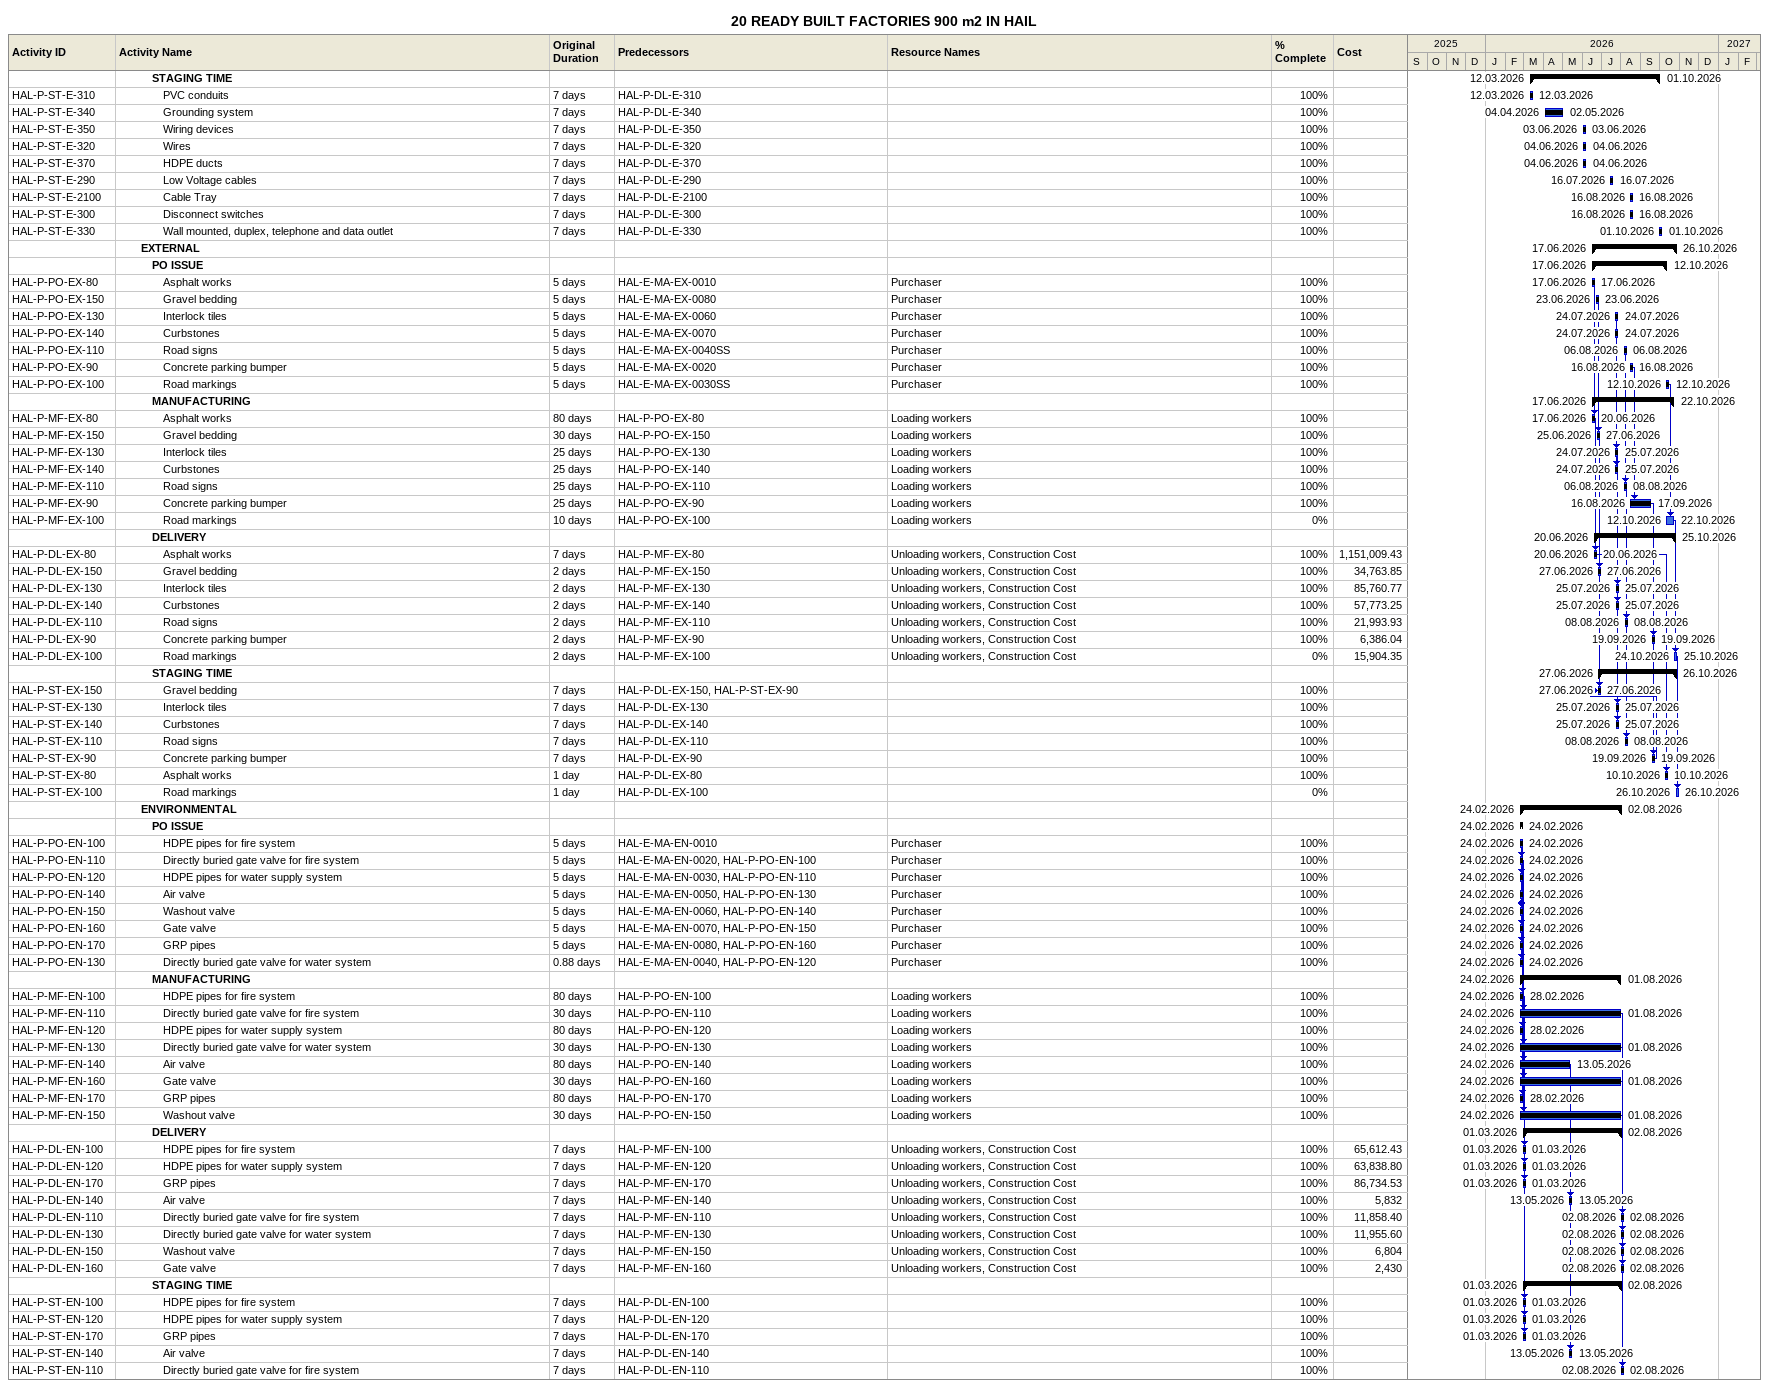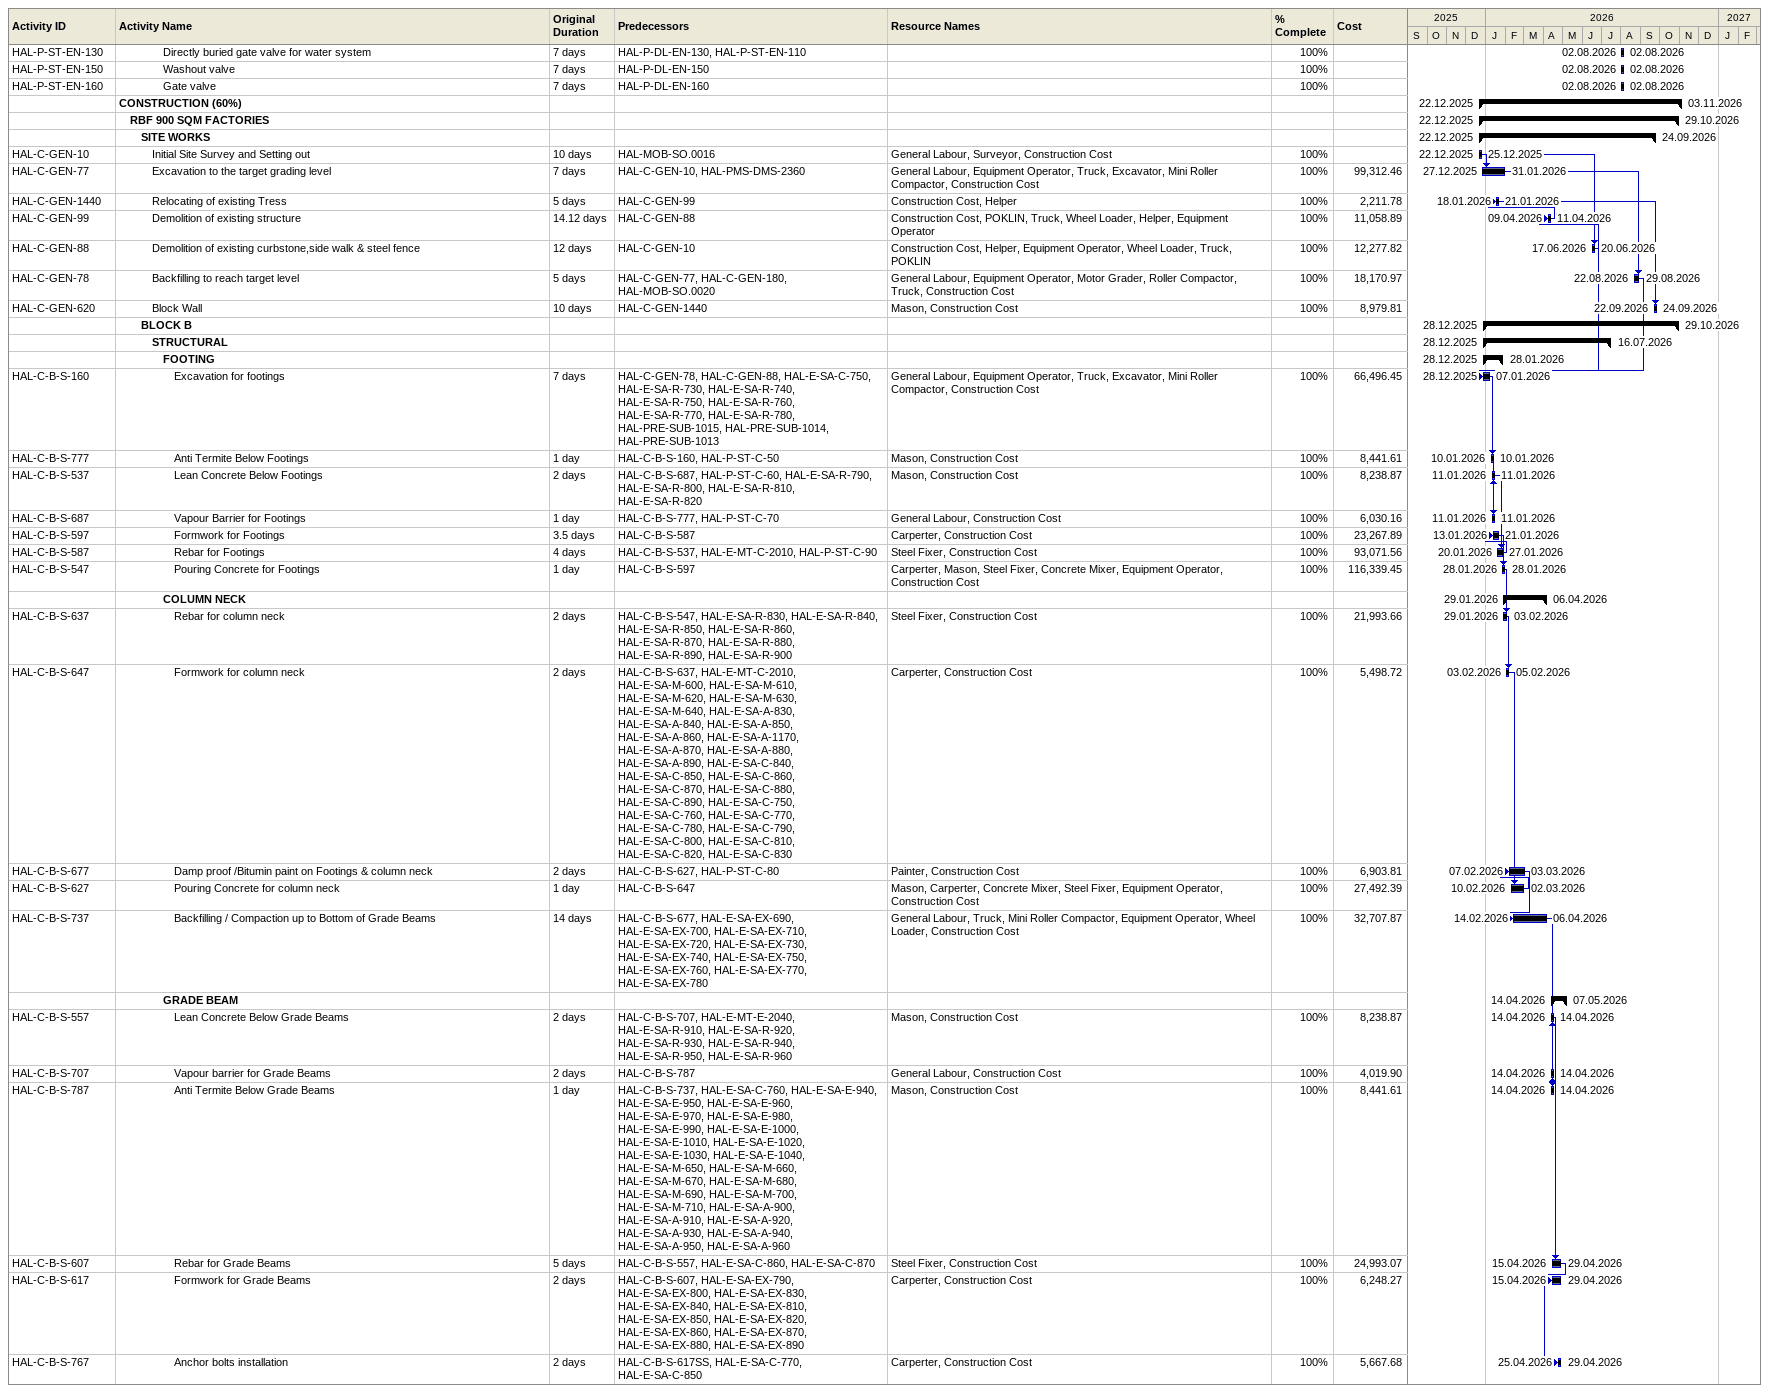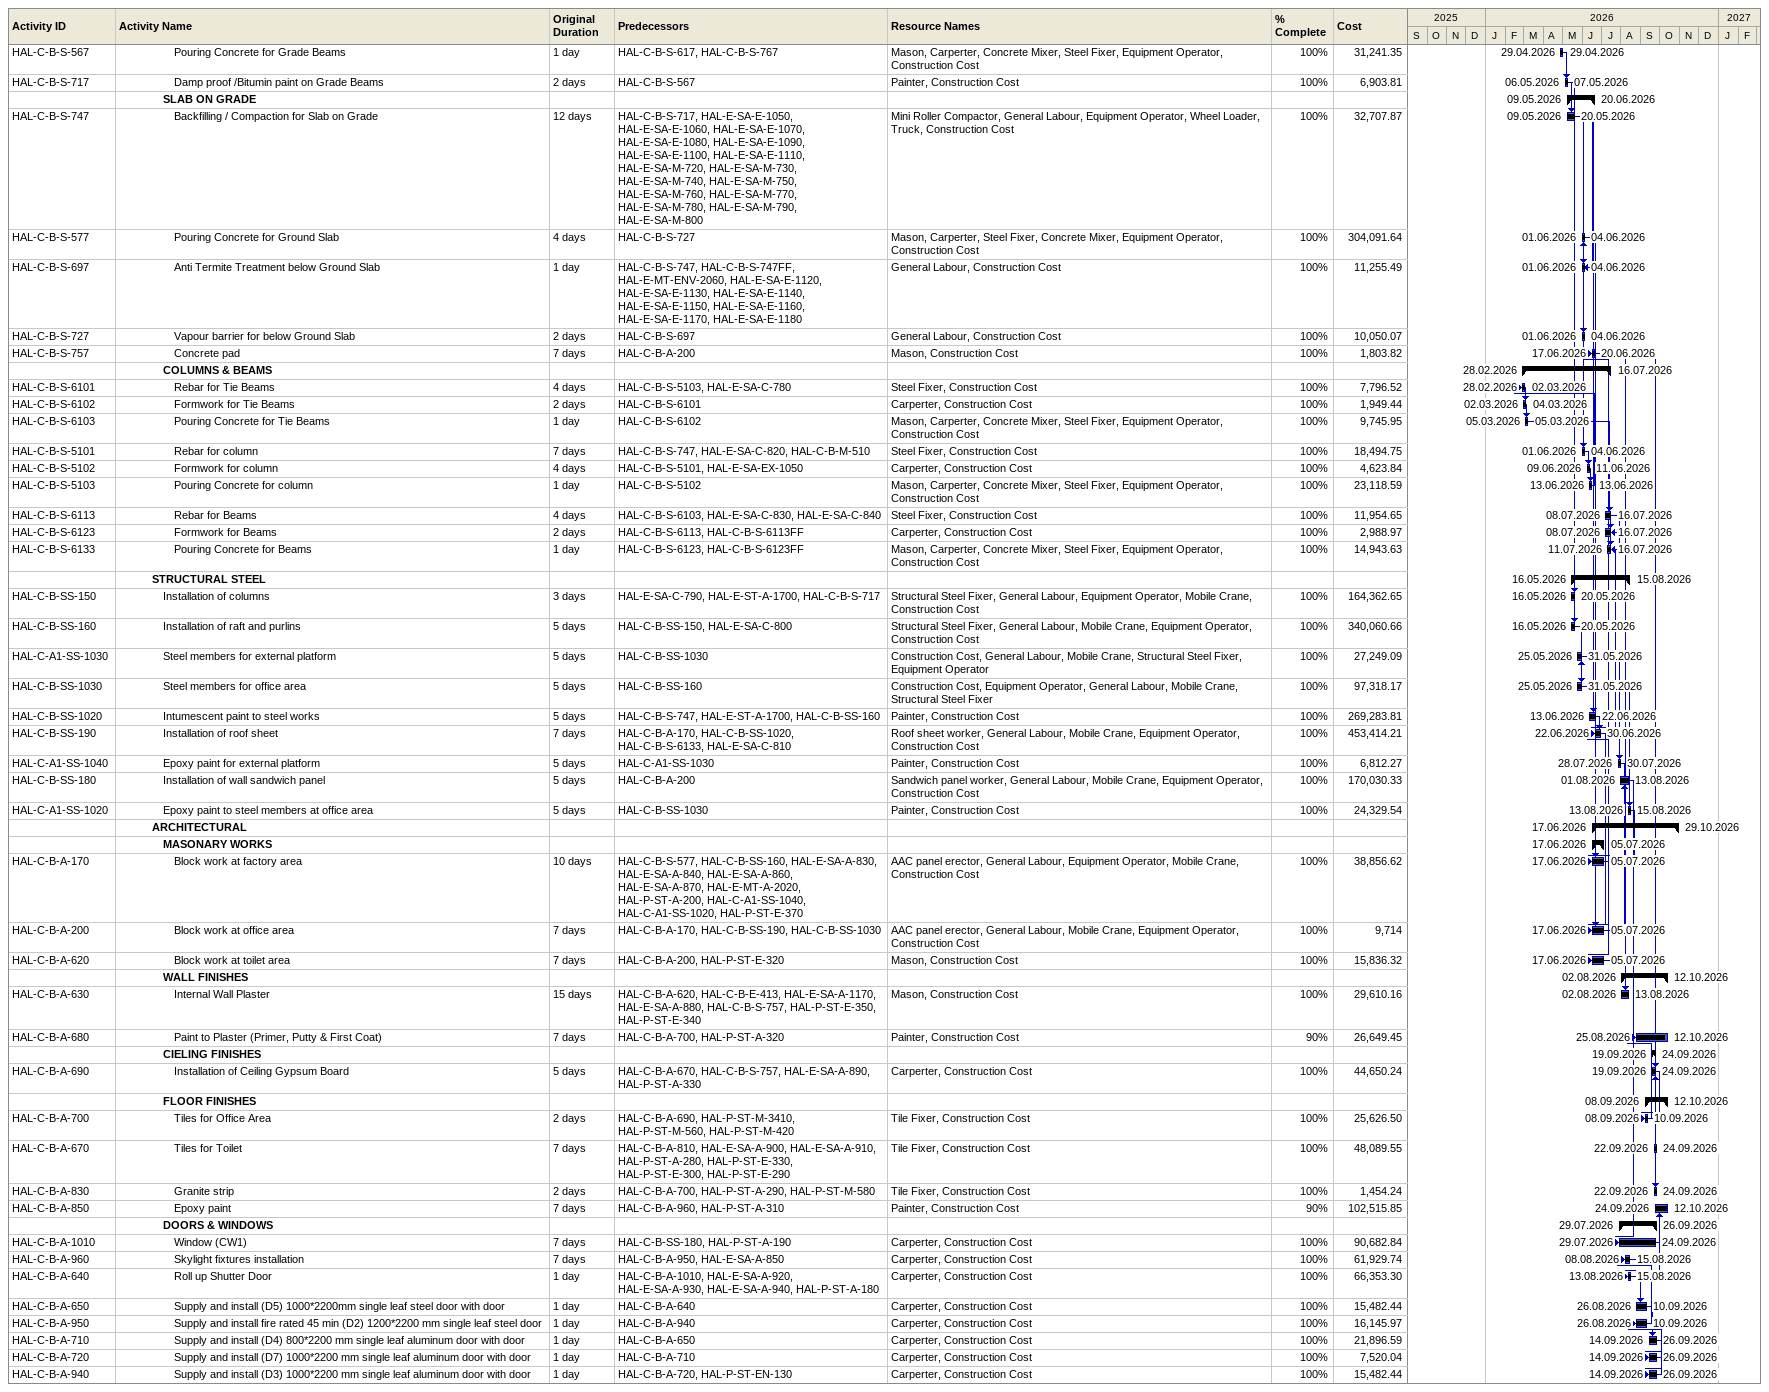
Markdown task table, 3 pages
20 READY BUILT FACTORIES 900 m2 IN HAIL

| ID | Level | Task | Original duration | Start | Finish | Predecessors | Resources | % complete | Cost |
|---|---|---|---|---|---|---|---|---|---|
|  | 4 | **STAGING TIME** |  | 2026-03-12 | 2026-10-01 |  |  |  |  |
| HAL-P-ST-E-310 | 5 | PVC conduits | 7d | 2026-03-12 | 2026-03-12 | HAL-P-DL-E-310 |  | 100 |  |
| HAL-P-ST-E-340 | 5 | Grounding system | 7d | 2026-04-04 | 2026-05-02 | HAL-P-DL-E-340 |  | 100 |  |
| HAL-P-ST-E-350 | 5 | Wiring devices | 7d | 2026-06-03 | 2026-06-03 | HAL-P-DL-E-350 |  | 100 |  |
| HAL-P-ST-E-320 | 5 | Wires | 7d | 2026-06-04 | 2026-06-04 | HAL-P-DL-E-320 |  | 100 |  |
| HAL-P-ST-E-370 | 5 | HDPE ducts | 7d | 2026-06-04 | 2026-06-04 | HAL-P-DL-E-370 |  | 100 |  |
| HAL-P-ST-E-290 | 5 | Low Voltage cables | 7d | 2026-07-16 | 2026-07-16 | HAL-P-DL-E-290 |  | 100 |  |
| HAL-P-ST-E-2100 | 5 | Cable Tray | 7d | 2026-08-16 | 2026-08-16 | HAL-P-DL-E-2100 |  | 100 |  |
| HAL-P-ST-E-300 | 5 | Disconnect switches | 7d | 2026-08-16 | 2026-08-16 | HAL-P-DL-E-300 |  | 100 |  |
| HAL-P-ST-E-330 | 5 | Wall mounted, duplex, telephone and data outlet | 7d | 2026-10-01 | 2026-10-01 | HAL-P-DL-E-330 |  | 100 |  |
|  | 3 | **EXTERNAL** |  | 2026-06-17 | 2026-10-26 |  |  |  |  |
|  | 4 | **PO ISSUE** |  | 2026-06-17 | 2026-10-12 |  |  |  |  |
| HAL-P-PO-EX-80 | 5 | Asphalt works | 5d | 2026-06-17 | 2026-06-17 | HAL-E-MA-EX-0010 | Purchaser | 100 |  |
| HAL-P-PO-EX-150 | 5 | Gravel bedding | 5d | 2026-06-23 | 2026-06-23 | HAL-E-MA-EX-0080 | Purchaser | 100 |  |
| HAL-P-PO-EX-130 | 5 | Interlock tiles | 5d | 2026-07-24 | 2026-07-24 | HAL-E-MA-EX-0060 | Purchaser | 100 |  |
| HAL-P-PO-EX-140 | 5 | Curbstones | 5d | 2026-07-24 | 2026-07-24 | HAL-E-MA-EX-0070 | Purchaser | 100 |  |
| HAL-P-PO-EX-110 | 5 | Road signs | 5d | 2026-08-06 | 2026-08-06 | HAL-E-MA-EX-0040SS | Purchaser | 100 |  |
| HAL-P-PO-EX-90 | 5 | Concrete parking bumper | 5d | 2026-08-16 | 2026-08-16 | HAL-E-MA-EX-0020 | Purchaser | 100 |  |
| HAL-P-PO-EX-100 | 5 | Road markings | 5d | 2026-10-12 | 2026-10-12 | HAL-E-MA-EX-0030SS | Purchaser | 100 |  |
|  | 4 | **MANUFACTURING** |  | 2026-06-17 | 2026-10-22 |  |  |  |  |
| HAL-P-MF-EX-80 | 5 | Asphalt works | 80d | 2026-06-17 | 2026-06-20 | HAL-P-PO-EX-80 | Loading workers | 100 |  |
| HAL-P-MF-EX-150 | 5 | Gravel bedding | 30d | 2026-06-25 | 2026-06-27 | HAL-P-PO-EX-150 | Loading workers | 100 |  |
| HAL-P-MF-EX-130 | 5 | Interlock tiles | 25d | 2026-07-24 | 2026-07-25 | HAL-P-PO-EX-130 | Loading workers | 100 |  |
| HAL-P-MF-EX-140 | 5 | Curbstones | 25d | 2026-07-24 | 2026-07-25 | HAL-P-PO-EX-140 | Loading workers | 100 |  |
| HAL-P-MF-EX-110 | 5 | Road signs | 25d | 2026-08-06 | 2026-08-08 | HAL-P-PO-EX-110 | Loading workers | 100 |  |
| HAL-P-MF-EX-90 | 5 | Concrete parking bumper | 25d | 2026-08-16 | 2026-09-17 | HAL-P-PO-EX-90 | Loading workers | 100 |  |
| HAL-P-MF-EX-100 | 5 | Road markings | 10d | 2026-10-12 | 2026-10-22 | HAL-P-PO-EX-100 | Loading workers | 0 |  |
|  | 4 | **DELIVERY** |  | 2026-06-20 | 2026-10-25 |  |  |  |  |
| HAL-P-DL-EX-80 | 5 | Asphalt works | 7d | 2026-06-20 | 2026-06-20 | HAL-P-MF-EX-80 | Unloading workers, Construction Cost | 100 | 1151009.43 |
| HAL-P-DL-EX-150 | 5 | Gravel bedding | 2d | 2026-06-27 | 2026-06-27 | HAL-P-MF-EX-150 | Unloading workers, Construction Cost | 100 | 34763.85 |
| HAL-P-DL-EX-130 | 5 | Interlock tiles | 2d | 2026-07-25 | 2026-07-25 | HAL-P-MF-EX-130 | Unloading workers, Construction Cost | 100 | 85760.77 |
| HAL-P-DL-EX-140 | 5 | Curbstones | 2d | 2026-07-25 | 2026-07-25 | HAL-P-MF-EX-140 | Unloading workers, Construction Cost | 100 | 57773.25 |
| HAL-P-DL-EX-110 | 5 | Road signs | 2d | 2026-08-08 | 2026-08-08 | HAL-P-MF-EX-110 | Unloading workers, Construction Cost | 100 | 21993.93 |
| HAL-P-DL-EX-90 | 5 | Concrete parking bumper | 2d | 2026-09-19 | 2026-09-19 | HAL-P-MF-EX-90 | Unloading workers, Construction Cost | 100 | 6386.04 |
| HAL-P-DL-EX-100 | 5 | Road markings | 2d | 2026-10-24 | 2026-10-25 | HAL-P-MF-EX-100 | Unloading workers, Construction Cost | 0 | 15904.35 |
|  | 4 | **STAGING TIME** |  | 2026-06-27 | 2026-10-26 |  |  |  |  |
| HAL-P-ST-EX-150 | 5 | Gravel bedding | 7d | 2026-06-27 | 2026-06-27 | HAL-P-DL-EX-150, HAL-P-ST-EX-90 |  | 100 |  |
| HAL-P-ST-EX-130 | 5 | Interlock tiles | 7d | 2026-07-25 | 2026-07-25 | HAL-P-DL-EX-130 |  | 100 |  |
| HAL-P-ST-EX-140 | 5 | Curbstones | 7d | 2026-07-25 | 2026-07-25 | HAL-P-DL-EX-140 |  | 100 |  |
| HAL-P-ST-EX-110 | 5 | Road signs | 7d | 2026-08-08 | 2026-08-08 | HAL-P-DL-EX-110 |  | 100 |  |
| HAL-P-ST-EX-90 | 5 | Concrete parking bumper | 7d | 2026-09-19 | 2026-09-19 | HAL-P-DL-EX-90 |  | 100 |  |
| HAL-P-ST-EX-80 | 5 | Asphalt works | 1d | 2026-10-10 | 2026-10-10 | HAL-P-DL-EX-80 |  | 100 |  |
| HAL-P-ST-EX-100 | 5 | Road markings | 1d | 2026-10-26 | 2026-10-26 | HAL-P-DL-EX-100 |  | 0 |  |
|  | 3 | **ENVIRONMENTAL** |  | 2026-02-24 | 2026-08-02 |  |  |  |  |
|  | 4 | **PO ISSUE** |  | 2026-02-24 | 2026-02-24 |  |  |  |  |
| HAL-P-PO-EN-100 | 5 | HDPE pipes for fire system | 5d | 2026-02-24 | 2026-02-24 | HAL-E-MA-EN-0010 | Purchaser | 100 |  |
| HAL-P-PO-EN-110 | 5 | Directly buried gate valve for fire system | 5d | 2026-02-24 | 2026-02-24 | HAL-E-MA-EN-0020, HAL-P-PO-EN-100 | Purchaser | 100 |  |
| HAL-P-PO-EN-120 | 5 | HDPE pipes for water supply system | 5d | 2026-02-24 | 2026-02-24 | HAL-E-MA-EN-0030, HAL-P-PO-EN-110 | Purchaser | 100 |  |
| HAL-P-PO-EN-140 | 5 | Air valve | 5d | 2026-02-24 | 2026-02-24 | HAL-E-MA-EN-0050, HAL-P-PO-EN-130 | Purchaser | 100 |  |
| HAL-P-PO-EN-150 | 5 | Washout valve | 5d | 2026-02-24 | 2026-02-24 | HAL-E-MA-EN-0060, HAL-P-PO-EN-140 | Purchaser | 100 |  |
| HAL-P-PO-EN-160 | 5 | Gate valve | 5d | 2026-02-24 | 2026-02-24 | HAL-E-MA-EN-0070, HAL-P-PO-EN-150 | Purchaser | 100 |  |
| HAL-P-PO-EN-170 | 5 | GRP pipes | 5d | 2026-02-24 | 2026-02-24 | HAL-E-MA-EN-0080, HAL-P-PO-EN-160 | Purchaser | 100 |  |
| HAL-P-PO-EN-130 | 5 | Directly buried gate valve for water system | 0.88d | 2026-02-24 | 2026-02-24 | HAL-E-MA-EN-0040, HAL-P-PO-EN-120 | Purchaser | 100 |  |
|  | 4 | **MANUFACTURING** |  | 2026-02-24 | 2026-08-01 |  |  |  |  |
| HAL-P-MF-EN-100 | 5 | HDPE pipes for fire system | 80d | 2026-02-24 | 2026-02-28 | HAL-P-PO-EN-100 | Loading workers | 100 |  |
| HAL-P-MF-EN-110 | 5 | Directly buried gate valve for fire system | 30d | 2026-02-24 | 2026-08-01 | HAL-P-PO-EN-110 | Loading workers | 100 |  |
| HAL-P-MF-EN-120 | 5 | HDPE pipes for water supply system | 80d | 2026-02-24 | 2026-02-28 | HAL-P-PO-EN-120 | Loading workers | 100 |  |
| HAL-P-MF-EN-130 | 5 | Directly buried gate valve for water system | 30d | 2026-02-24 | 2026-08-01 | HAL-P-PO-EN-130 | Loading workers | 100 |  |
| HAL-P-MF-EN-140 | 5 | Air valve | 80d | 2026-02-24 | 2026-05-13 | HAL-P-PO-EN-140 | Loading workers | 100 |  |
| HAL-P-MF-EN-160 | 5 | Gate valve | 30d | 2026-02-24 | 2026-08-01 | HAL-P-PO-EN-160 | Loading workers | 100 |  |
| HAL-P-MF-EN-170 | 5 | GRP pipes | 80d | 2026-02-24 | 2026-02-28 | HAL-P-PO-EN-170 | Loading workers | 100 |  |
| HAL-P-MF-EN-150 | 5 | Washout valve | 30d | 2026-02-24 | 2026-08-01 | HAL-P-PO-EN-150 | Loading workers | 100 |  |
|  | 4 | **DELIVERY** |  | 2026-03-01 | 2026-08-02 |  |  |  |  |
| HAL-P-DL-EN-100 | 5 | HDPE pipes for fire system | 7d | 2026-03-01 | 2026-03-01 | HAL-P-MF-EN-100 | Unloading workers, Construction Cost | 100 | 65612.43 |
| HAL-P-DL-EN-120 | 5 | HDPE pipes for water supply system | 7d | 2026-03-01 | 2026-03-01 | HAL-P-MF-EN-120 | Unloading workers, Construction Cost | 100 | 63838.80 |
| HAL-P-DL-EN-170 | 5 | GRP pipes | 7d | 2026-03-01 | 2026-03-01 | HAL-P-MF-EN-170 | Unloading workers, Construction Cost | 100 | 86734.53 |
| HAL-P-DL-EN-140 | 5 | Air valve | 7d | 2026-05-13 | 2026-05-13 | HAL-P-MF-EN-140 | Unloading workers, Construction Cost | 100 | 5832 |
| HAL-P-DL-EN-110 | 5 | Directly buried gate valve for fire system | 7d | 2026-08-02 | 2026-08-02 | HAL-P-MF-EN-110 | Unloading workers, Construction Cost | 100 | 11858.40 |
| HAL-P-DL-EN-130 | 5 | Directly buried gate valve for water system | 7d | 2026-08-02 | 2026-08-02 | HAL-P-MF-EN-130 | Unloading workers, Construction Cost | 100 | 11955.60 |
| HAL-P-DL-EN-150 | 5 | Washout valve | 7d | 2026-08-02 | 2026-08-02 | HAL-P-MF-EN-150 | Unloading workers, Construction Cost | 100 | 6804 |
| HAL-P-DL-EN-160 | 5 | Gate valve | 7d | 2026-08-02 | 2026-08-02 | HAL-P-MF-EN-160 | Unloading workers, Construction Cost | 100 | 2430 |
|  | 4 | **STAGING TIME** |  | 2026-03-01 | 2026-08-02 |  |  |  |  |
| HAL-P-ST-EN-100 | 5 | HDPE pipes for fire system | 7d | 2026-03-01 | 2026-03-01 | HAL-P-DL-EN-100 |  | 100 |  |
| HAL-P-ST-EN-120 | 5 | HDPE pipes for water supply system | 7d | 2026-03-01 | 2026-03-01 | HAL-P-DL-EN-120 |  | 100 |  |
| HAL-P-ST-EN-170 | 5 | GRP pipes | 7d | 2026-03-01 | 2026-03-01 | HAL-P-DL-EN-170 |  | 100 |  |
| HAL-P-ST-EN-140 | 5 | Air valve | 7d | 2026-05-13 | 2026-05-13 | HAL-P-DL-EN-140 |  | 100 |  |
| HAL-P-ST-EN-110 | 5 | Directly buried gate valve for fire system | 7d | 2026-08-02 | 2026-08-02 | HAL-P-DL-EN-110 |  | 100 |  |
| HAL-P-ST-EN-130 | 5 | Directly buried gate valve for water system | 7d | 2026-08-02 | 2026-08-02 | HAL-P-DL-EN-130, HAL-P-ST-EN-110 |  | 100 |  |
| HAL-P-ST-EN-150 | 5 | Washout valve | 7d | 2026-08-02 | 2026-08-02 | HAL-P-DL-EN-150 |  | 100 |  |
| HAL-P-ST-EN-160 | 5 | Gate valve | 7d | 2026-08-02 | 2026-08-02 | HAL-P-DL-EN-160 |  | 100 |  |
|  | 1 | **CONSTRUCTION (60%)** |  | 2025-12-22 | 2026-11-03 |  |  |  |  |
|  | 2 | **RBF 900 SQM FACTORIES** |  | 2025-12-22 | 2026-10-29 |  |  |  |  |
|  | 3 | **SITE WORKS** |  | 2025-12-22 | 2026-09-24 |  |  |  |  |
| HAL-C-GEN-10 | 4 | Initial Site Survey and Setting out | 10d | 2025-12-22 | 2025-12-25 | HAL-MOB-SO.0016 | General Labour, Surveyor, Construction Cost | 100 |  |
| HAL-C-GEN-77 | 4 | Excavation to the target grading level | 7d | 2025-12-27 | 2026-01-31 | HAL-C-GEN-10, HAL-PMS-DMS-2360 | General Labour, Equipment Operator, Truck, Excavator, Mini Roller Compactor, Construction Cost | 100 | 99312.46 |
| HAL-C-GEN-1440 | 4 | Relocating of existing Tress | 5d | 2026-01-18 | 2026-01-21 | HAL-C-GEN-99 | Construction Cost, Helper | 100 | 2211.78 |
| HAL-C-GEN-99 | 4 | Demolition of existing structure | 14.12d | 2026-04-09 | 2026-04-11 | HAL-C-GEN-88 | Construction Cost, POKLIN, Truck, Wheel Loader, Helper, Equipment Operator | 100 | 11058.89 |
| HAL-C-GEN-88 | 4 | Demolition of existing curbstone,side walk & steel fence | 12d | 2026-06-17 | 2026-06-20 | HAL-C-GEN-10 | Construction Cost, Helper, Equipment Operator, Wheel Loader, Truck, POKLIN | 100 | 12277.82 |
| HAL-C-GEN-78 | 4 | Backfilling to reach target level | 5d | 2026-08-22 | 2026-08-29 | HAL-C-GEN-77, HAL-C-GEN-180, HAL-MOB-SO.0020 | General Labour, Equipment Operator, Motor Grader, Roller Compactor, Truck, Construction Cost | 100 | 18170.97 |
| HAL-C-GEN-620 | 4 | Block Wall | 10d | 2026-09-22 | 2026-09-24 | HAL-C-GEN-1440 | Mason, Construction Cost | 100 | 8979.81 |
|  | 3 | **BLOCK B** |  | 2025-12-28 | 2026-10-29 |  |  |  |  |
|  | 4 | **STRUCTURAL** |  | 2025-12-28 | 2026-07-16 |  |  |  |  |
|  | 5 | **FOOTING** |  | 2025-12-28 | 2026-01-28 |  |  |  |  |
| HAL-C-B-S-160 | 6 | Excavation for footings | 7d | 2025-12-28 | 2026-01-07 | HAL-C-GEN-78, HAL-C-GEN-88, HAL-E-SA-C-750, HAL-E-SA-R-730, HAL-E-SA-R-740, HAL-E-SA-R-750, HAL-E-SA-R-760, HAL-E-SA-R-770, HAL-E-SA-R-780, HAL-PRE-SUB-1015, HAL-PRE-SUB-1014, HAL-PRE-SUB-1013 | General Labour, Equipment Operator, Truck, Excavator, Mini Roller Compactor, Construction Cost | 100 | 66496.45 |
| HAL-C-B-S-777 | 6 | Anti Termite Below Footings | 1d | 2026-01-10 | 2026-01-10 | HAL-C-B-S-160, HAL-P-ST-C-50 | Mason, Construction Cost | 100 | 8441.61 |
| HAL-C-B-S-537 | 6 | Lean Concrete Below Footings | 2d | 2026-01-11 | 2026-01-11 | HAL-C-B-S-687, HAL-P-ST-C-60, HAL-E-SA-R-790, HAL-E-SA-R-800, HAL-E-SA-R-810, HAL-E-SA-R-820 | Mason, Construction Cost | 100 | 8238.87 |
| HAL-C-B-S-687 | 6 | Vapour Barrier for Footings | 1d | 2026-01-11 | 2026-01-11 | HAL-C-B-S-777, HAL-P-ST-C-70 | General Labour, Construction Cost | 100 | 6030.16 |
| HAL-C-B-S-597 | 6 | Formwork for Footings | 3.5d | 2026-01-13 | 2026-01-21 | HAL-C-B-S-587 | Carperter, Construction Cost | 100 | 23267.89 |
| HAL-C-B-S-587 | 6 | Rebar for Footings | 4d | 2026-01-20 | 2026-01-27 | HAL-C-B-S-537, HAL-E-MT-C-2010, HAL-P-ST-C-90 | Steel Fixer, Construction Cost | 100 | 93071.56 |
| HAL-C-B-S-547 | 6 | Pouring Concrete for Footings | 1d | 2026-01-28 | 2026-01-28 | HAL-C-B-S-597 | Carperter, Mason, Steel Fixer, Concrete Mixer, Equipment Operator, Construction Cost | 100 | 116339.45 |
|  | 5 | **COLUMN NECK** |  | 2026-01-29 | 2026-04-06 |  |  |  |  |
| HAL-C-B-S-637 | 6 | Rebar for column neck | 2d | 2026-01-29 | 2026-02-03 | HAL-C-B-S-547, HAL-E-SA-R-830, HAL-E-SA-R-840, HAL-E-SA-R-850, HAL-E-SA-R-860, HAL-E-SA-R-870, HAL-E-SA-R-880, HAL-E-SA-R-890, HAL-E-SA-R-900 | Steel Fixer, Construction Cost | 100 | 21993.66 |
| HAL-C-B-S-647 | 6 | Formwork for column neck | 2d | 2026-02-03 | 2026-02-05 | HAL-C-B-S-637, HAL-E-MT-C-2010, HAL-E-SA-M-600, HAL-E-SA-M-610, HAL-E-SA-M-620, HAL-E-SA-M-630, HAL-E-SA-M-640, HAL-E-SA-A-830, HAL-E-SA-A-840, HAL-E-SA-A-850, HAL-E-SA-A-860, HAL-E-SA-A-1170, HAL-E-SA-A-870, HAL-E-SA-A-880, HAL-E-SA-A-890, HAL-E-SA-C-840, HAL-E-SA-C-850, HAL-E-SA-C-860, HAL-E-SA-C-870, HAL-E-SA-C-880, HAL-E-SA-C-890, HAL-E-SA-C-750, HAL-E-SA-C-760, HAL-E-SA-C-770, HAL-E-SA-C-780, HAL-E-SA-C-790, HAL-E-SA-C-800, HAL-E-SA-C-810, HAL-E-SA-C-820, HAL-E-SA-C-830 | Carperter, Construction Cost | 100 | 5498.72 |
| HAL-C-B-S-677 | 6 | Damp proof /Bitumin paint on Footings & column neck | 2d | 2026-02-07 | 2026-03-03 | HAL-C-B-S-627, HAL-P-ST-C-80 | Painter, Construction Cost | 100 | 6903.81 |
| HAL-C-B-S-627 | 6 | Pouring Concrete for column neck | 1d | 2026-02-10 | 2026-03-02 | HAL-C-B-S-647 | Mason, Carperter, Concrete Mixer, Steel Fixer, Equipment Operator, Construction Cost | 100 | 27492.39 |
| HAL-C-B-S-737 | 6 | Backfilling / Compaction up to Bottom of Grade Beams | 14d | 2026-02-14 | 2026-04-06 | HAL-C-B-S-677, HAL-E-SA-EX-690, HAL-E-SA-EX-700, HAL-E-SA-EX-710, HAL-E-SA-EX-720, HAL-E-SA-EX-730, HAL-E-SA-EX-740, HAL-E-SA-EX-750, HAL-E-SA-EX-760, HAL-E-SA-EX-770, HAL-E-SA-EX-780 | General Labour, Truck, Mini Roller Compactor, Equipment Operator, Wheel Loader, Construction Cost | 100 | 32707.87 |
|  | 5 | **GRADE BEAM** |  | 2026-04-14 | 2026-05-07 |  |  |  |  |
| HAL-C-B-S-557 | 6 | Lean Concrete Below Grade Beams | 2d | 2026-04-14 | 2026-04-14 | HAL-C-B-S-707, HAL-E-MT-E-2040, HAL-E-SA-R-910, HAL-E-SA-R-920, HAL-E-SA-R-930, HAL-E-SA-R-940, HAL-E-SA-R-950, HAL-E-SA-R-960 | Mason, Construction Cost | 100 | 8238.87 |
| HAL-C-B-S-707 | 6 | Vapour barrier for Grade Beams | 2d | 2026-04-14 | 2026-04-14 | HAL-C-B-S-787 | General Labour, Construction Cost | 100 | 4019.90 |
| HAL-C-B-S-787 | 6 | Anti Termite Below Grade Beams | 1d | 2026-04-14 | 2026-04-14 | HAL-C-B-S-737, HAL-E-SA-C-760, HAL-E-SA-E-940, HAL-E-SA-E-950, HAL-E-SA-E-960, HAL-E-SA-E-970, HAL-E-SA-E-980, HAL-E-SA-E-990, HAL-E-SA-E-1000, HAL-E-SA-E-1010, HAL-E-SA-E-1020, HAL-E-SA-E-1030, HAL-E-SA-E-1040, HAL-E-SA-M-650, HAL-E-SA-M-660, HAL-E-SA-M-670, HAL-E-SA-M-680, HAL-E-SA-M-690, HAL-E-SA-M-700, HAL-E-SA-M-710, HAL-E-SA-A-900, HAL-E-SA-A-910, HAL-E-SA-A-920, HAL-E-SA-A-930, HAL-E-SA-A-940, HAL-E-SA-A-950, HAL-E-SA-A-960 | Mason, Construction Cost | 100 | 8441.61 |
| HAL-C-B-S-607 | 6 | Rebar for Grade Beams | 5d | 2026-04-15 | 2026-04-29 | HAL-C-B-S-557, HAL-E-SA-C-860, HAL-E-SA-C-870 | Steel Fixer, Construction Cost | 100 | 24993.07 |
| HAL-C-B-S-617 | 6 | Formwork for Grade Beams | 2d | 2026-04-15 | 2026-04-29 | HAL-C-B-S-607, HAL-E-SA-EX-790, HAL-E-SA-EX-800, HAL-E-SA-EX-830, HAL-E-SA-EX-840, HAL-E-SA-EX-810, HAL-E-SA-EX-850, HAL-E-SA-EX-820, HAL-E-SA-EX-860, HAL-E-SA-EX-870, HAL-E-SA-EX-880, HAL-E-SA-EX-890 | Carperter, Construction Cost | 100 | 6248.27 |
| HAL-C-B-S-767 | 6 | Anchor bolts installation | 2d | 2026-04-25 | 2026-04-29 | HAL-C-B-S-617SS, HAL-E-SA-C-770, HAL-E-SA-C-850 | Carperter, Construction Cost | 100 | 5667.68 |
| HAL-C-B-S-567 | 6 | Pouring Concrete for Grade Beams | 1d | 2026-04-29 | 2026-04-29 | HAL-C-B-S-617, HAL-C-B-S-767 | Mason, Carperter, Concrete Mixer, Steel Fixer, Equipment Operator, Construction Cost | 100 | 31241.35 |
| HAL-C-B-S-717 | 6 | Damp proof /Bitumin paint on Grade Beams | 2d | 2026-05-06 | 2026-05-07 | HAL-C-B-S-567 | Painter, Construction Cost | 100 | 6903.81 |
|  | 5 | **SLAB ON GRADE** |  | 2026-05-09 | 2026-06-20 |  |  |  |  |
| HAL-C-B-S-747 | 6 | Backfilling / Compaction for Slab on Grade | 12d | 2026-05-09 | 2026-05-20 | HAL-C-B-S-717, HAL-E-SA-E-1050, HAL-E-SA-E-1060, HAL-E-SA-E-1070, HAL-E-SA-E-1080, HAL-E-SA-E-1090, HAL-E-SA-E-1100, HAL-E-SA-E-1110, HAL-E-SA-M-720, HAL-E-SA-M-730, HAL-E-SA-M-740, HAL-E-SA-M-750, HAL-E-SA-M-760, HAL-E-SA-M-770, HAL-E-SA-M-780, HAL-E-SA-M-790, HAL-E-SA-M-800 | Mini Roller Compactor, General Labour, Equipment Operator, Wheel Loader, Truck, Construction Cost | 100 | 32707.87 |
| HAL-C-B-S-577 | 6 | Pouring Concrete for Ground Slab | 4d | 2026-06-01 | 2026-06-04 | HAL-C-B-S-727 | Mason, Carperter, Steel Fixer, Concrete Mixer, Equipment Operator, Construction Cost | 100 | 304091.64 |
| HAL-C-B-S-697 | 6 | Anti Termite Treatment below Ground Slab | 1d | 2026-06-01 | 2026-06-04 | HAL-C-B-S-747, HAL-C-B-S-747FF, HAL-E-MT-ENV-2060, HAL-E-SA-E-1120, HAL-E-SA-E-1130, HAL-E-SA-E-1140, HAL-E-SA-E-1150, HAL-E-SA-E-1160, HAL-E-SA-E-1170, HAL-E-SA-E-1180 | General Labour, Construction Cost | 100 | 11255.49 |
| HAL-C-B-S-727 | 6 | Vapour barrier for below Ground Slab | 2d | 2026-06-01 | 2026-06-04 | HAL-C-B-S-697 | General Labour, Construction Cost | 100 | 10050.07 |
| HAL-C-B-S-757 | 6 | Concrete pad | 7d | 2026-06-17 | 2026-06-20 | HAL-C-B-A-200 | Mason, Construction Cost | 100 | 1803.82 |
|  | 5 | **COLUMNS & BEAMS** |  | 2026-02-28 | 2026-07-16 |  |  |  |  |
| HAL-C-B-S-6101 | 6 | Rebar for Tie Beams | 4d | 2026-02-28 | 2026-03-02 | HAL-C-B-S-5103, HAL-E-SA-C-780 | Steel Fixer, Construction Cost | 100 | 7796.52 |
| HAL-C-B-S-6102 | 6 | Formwork for Tie Beams | 2d | 2026-03-02 | 2026-03-04 | HAL-C-B-S-6101 | Carperter, Construction Cost | 100 | 1949.44 |
| HAL-C-B-S-6103 | 6 | Pouring Concrete for Tie Beams | 1d | 2026-03-05 | 2026-03-05 | HAL-C-B-S-6102 | Mason, Carperter, Concrete Mixer, Steel Fixer, Equipment Operator, Construction Cost | 100 | 9745.95 |
| HAL-C-B-S-5101 | 6 | Rebar for column | 7d | 2026-06-01 | 2026-06-04 | HAL-C-B-S-747, HAL-E-SA-C-820, HAL-C-B-M-510 | Steel Fixer, Construction Cost | 100 | 18494.75 |
| HAL-C-B-S-5102 | 6 | Formwork for column | 4d | 2026-06-09 | 2026-06-11 | HAL-C-B-S-5101, HAL-E-SA-EX-1050 | Carperter, Construction Cost | 100 | 4623.84 |
| HAL-C-B-S-5103 | 6 | Pouring Concrete for column | 1d | 2026-06-13 | 2026-06-13 | HAL-C-B-S-5102 | Mason, Carperter, Concrete Mixer, Steel Fixer, Equipment Operator, Construction Cost | 100 | 23118.59 |
| HAL-C-B-S-6113 | 6 | Rebar for Beams | 4d | 2026-07-08 | 2026-07-16 | HAL-C-B-S-6103, HAL-E-SA-C-830, HAL-E-SA-C-840 | Steel Fixer, Construction Cost | 100 | 11954.65 |
| HAL-C-B-S-6123 | 6 | Formwork for Beams | 2d | 2026-07-08 | 2026-07-16 | HAL-C-B-S-6113, HAL-C-B-S-6113FF | Carperter, Construction Cost | 100 | 2988.97 |
| HAL-C-B-S-6133 | 6 | Pouring Concrete for Beams | 1d | 2026-07-11 | 2026-07-16 | HAL-C-B-S-6123, HAL-C-B-S-6123FF | Mason, Carperter, Concrete Mixer, Steel Fixer, Equipment Operator, Construction Cost | 100 | 14943.63 |
|  | 4 | **STRUCTURAL STEEL** |  | 2026-05-16 | 2026-08-15 |  |  |  |  |
| HAL-C-B-SS-150 | 5 | Installation of columns | 3d | 2026-05-16 | 2026-05-20 | HAL-E-SA-C-790, HAL-E-ST-A-1700, HAL-C-B-S-717 | Structural Steel Fixer, General Labour, Equipment Operator, Mobile Crane, Construction Cost | 100 | 164362.65 |
| HAL-C-B-SS-160 | 5 | Installation of raft and purlins | 5d | 2026-05-16 | 2026-05-20 | HAL-C-B-SS-150, HAL-E-SA-C-800 | Structural Steel Fixer, General Labour, Mobile Crane, Equipment Operator, Construction Cost | 100 | 340060.66 |
| HAL-C-A1-SS-1030 | 5 | Steel members for external platform | 5d | 2026-05-25 | 2026-05-31 | HAL-C-B-SS-1030 | Construction Cost, General Labour, Mobile Crane, Structural Steel Fixer, Equipment Operator | 100 | 27249.09 |
| HAL-C-B-SS-1030 | 5 | Steel members for office area | 5d | 2026-05-25 | 2026-05-31 | HAL-C-B-SS-160 | Construction Cost, Equipment Operator, General Labour, Mobile Crane, Structural Steel Fixer | 100 | 97318.17 |
| HAL-C-B-SS-1020 | 5 | Intumescent paint to steel works | 5d | 2026-06-13 | 2026-06-22 | HAL-C-B-S-747, HAL-E-ST-A-1700, HAL-C-B-SS-160 | Painter, Construction Cost | 100 | 269283.81 |
| HAL-C-B-SS-190 | 5 | Installation of roof sheet | 7d | 2026-06-22 | 2026-06-30 | HAL-C-B-A-170, HAL-C-B-SS-1020, HAL-C-B-S-6133, HAL-E-SA-C-810 | Roof sheet worker, General Labour, Mobile Crane, Equipment Operator, Construction Cost | 100 | 453414.21 |
| HAL-C-A1-SS-1040 | 5 | Epoxy paint for external platform | 5d | 2026-07-28 | 2026-07-30 | HAL-C-A1-SS-1030 | Painter, Construction Cost | 100 | 6812.27 |
| HAL-C-B-SS-180 | 5 | Installation of wall sandwich panel | 5d | 2026-08-01 | 2026-08-13 | HAL-C-B-A-200 | Sandwich panel worker, General Labour, Mobile Crane, Equipment Operator, Construction Cost | 100 | 170030.33 |
| HAL-C-A1-SS-1020 | 5 | Epoxy paint to steel members at office area | 5d | 2026-08-13 | 2026-08-15 | HAL-C-B-SS-1030 | Painter, Construction Cost | 100 | 24329.54 |
|  | 4 | **ARCHITECTURAL** |  | 2026-06-17 | 2026-10-29 |  |  |  |  |
|  | 5 | **MASONARY WORKS** |  | 2026-06-17 | 2026-07-05 |  |  |  |  |
| HAL-C-B-A-170 | 6 | Block work at factory area | 10d | 2026-06-17 | 2026-07-05 | HAL-C-B-S-577, HAL-C-B-SS-160, HAL-E-SA-A-830, HAL-E-SA-A-840, HAL-E-SA-A-860, HAL-E-SA-A-870, HAL-E-MT-A-2020, HAL-P-ST-A-200, HAL-C-A1-SS-1040, HAL-C-A1-SS-1020, HAL-P-ST-E-370 | AAC panel erector, General Labour, Equipment Operator, Mobile Crane, Construction Cost | 100 | 38856.62 |
| HAL-C-B-A-200 | 6 | Block work at office area | 7d | 2026-06-17 | 2026-07-05 | HAL-C-B-A-170, HAL-C-B-SS-190, HAL-C-B-SS-1030 | AAC panel erector, General Labour, Mobile Crane, Equipment Operator, Construction Cost | 100 | 9714 |
| HAL-C-B-A-620 | 6 | Block work at toilet area | 7d | 2026-06-17 | 2026-07-05 | HAL-C-B-A-200, HAL-P-ST-E-320 | Mason, Construction Cost | 100 | 15836.32 |
|  | 5 | **WALL FINISHES** |  | 2026-08-02 | 2026-10-12 |  |  |  |  |
| HAL-C-B-A-630 | 6 | Internal Wall Plaster | 15d | 2026-08-02 | 2026-08-13 | HAL-C-B-A-620, HAL-C-B-E-413, HAL-E-SA-A-1170, HAL-E-SA-A-880, HAL-C-B-S-757, HAL-P-ST-E-350, HAL-P-ST-E-340 | Mason, Construction Cost | 100 | 29610.16 |
| HAL-C-B-A-680 | 6 | Paint to Plaster (Primer, Putty & First Coat) | 7d | 2026-08-25 | 2026-10-12 | HAL-C-B-A-700, HAL-P-ST-A-320 | Painter, Construction Cost | 90 | 26649.45 |
|  | 5 | **CIELING FINISHES** |  | 2026-09-19 | 2026-09-24 |  |  |  |  |
| HAL-C-B-A-690 | 6 | Installation of Ceiling Gypsum Board | 5d | 2026-09-19 | 2026-09-24 | HAL-C-B-A-670, HAL-C-B-S-757, HAL-E-SA-A-890, HAL-P-ST-A-330 | Carperter, Construction Cost | 100 | 44650.24 |
|  | 5 | **FLOOR FINISHES** |  | 2026-09-08 | 2026-10-12 |  |  |  |  |
| HAL-C-B-A-700 | 6 | Tiles for Office Area | 2d | 2026-09-08 | 2026-09-10 | HAL-C-B-A-690, HAL-P-ST-M-3410, HAL-P-ST-M-560, HAL-P-ST-M-420 | Tile Fixer, Construction Cost | 100 | 25626.50 |
| HAL-C-B-A-670 | 6 | Tiles for Toilet | 7d | 2026-09-22 | 2026-09-24 | HAL-C-B-A-810, HAL-E-SA-A-900, HAL-E-SA-A-910, HAL-P-ST-A-280, HAL-P-ST-E-330, HAL-P-ST-E-300, HAL-P-ST-E-290 | Tile Fixer, Construction Cost | 100 | 48089.55 |
| HAL-C-B-A-830 | 6 | Granite strip | 2d | 2026-09-22 | 2026-09-24 | HAL-C-B-A-700, HAL-P-ST-A-290, HAL-P-ST-M-580 | Tile Fixer, Construction Cost | 100 | 1454.24 |
| HAL-C-B-A-850 | 6 | Epoxy paint | 7d | 2026-09-24 | 2026-10-12 | HAL-C-B-A-960, HAL-P-ST-A-310 | Painter, Construction Cost | 90 | 102515.85 |
|  | 5 | **DOORS & WINDOWS** |  | 2026-07-29 | 2026-09-26 |  |  |  |  |
| HAL-C-B-A-1010 | 6 | Window (CW1) | 7d | 2026-07-29 | 2026-09-24 | HAL-C-B-SS-180, HAL-P-ST-A-190 | Carperter, Construction Cost | 100 | 90682.84 |
| HAL-C-B-A-960 | 6 | Skylight fixtures installation | 7d | 2026-08-08 | 2026-08-15 | HAL-C-B-A-950, HAL-E-SA-A-850 | Carperter, Construction Cost | 100 | 61929.74 |
| HAL-C-B-A-640 | 6 | Roll up Shutter Door | 1d | 2026-08-13 | 2026-08-15 | HAL-C-B-A-1010, HAL-E-SA-A-920, HAL-E-SA-A-930, HAL-E-SA-A-940, HAL-P-ST-A-180 | Carperter, Construction Cost | 100 | 66353.30 |
| HAL-C-B-A-650 | 6 | Supply and install (D5) 1000*2200mm single leaf steel door with door | 1d | 2026-08-26 | 2026-09-10 | HAL-C-B-A-640 | Carperter, Construction Cost | 100 | 15482.44 |
| HAL-C-B-A-950 | 6 | Supply and install fire rated 45 min (D2) 1200*2200 mm single leaf steel door | 1d | 2026-08-26 | 2026-09-10 | HAL-C-B-A-940 | Carperter, Construction Cost | 100 | 16145.97 |
| HAL-C-B-A-710 | 6 | Supply and install (D4) 800*2200 mm single leaf aluminum door with door | 1d | 2026-09-14 | 2026-09-26 | HAL-C-B-A-650 | Carperter, Construction Cost | 100 | 21896.59 |
| HAL-C-B-A-720 | 6 | Supply and install (D7) 1000*2200 mm single leaf aluminum door with door | 1d | 2026-09-14 | 2026-09-26 | HAL-C-B-A-710 | Carperter, Construction Cost | 100 | 7520.04 |
| HAL-C-B-A-940 | 6 | Supply and install (D3) 1000*2200 mm single leaf aluminum door with door | 1d | 2026-09-14 | 2026-09-26 | HAL-C-B-A-720, HAL-P-ST-EN-130 | Carperter, Construction Cost | 100 | 15482.44 |
